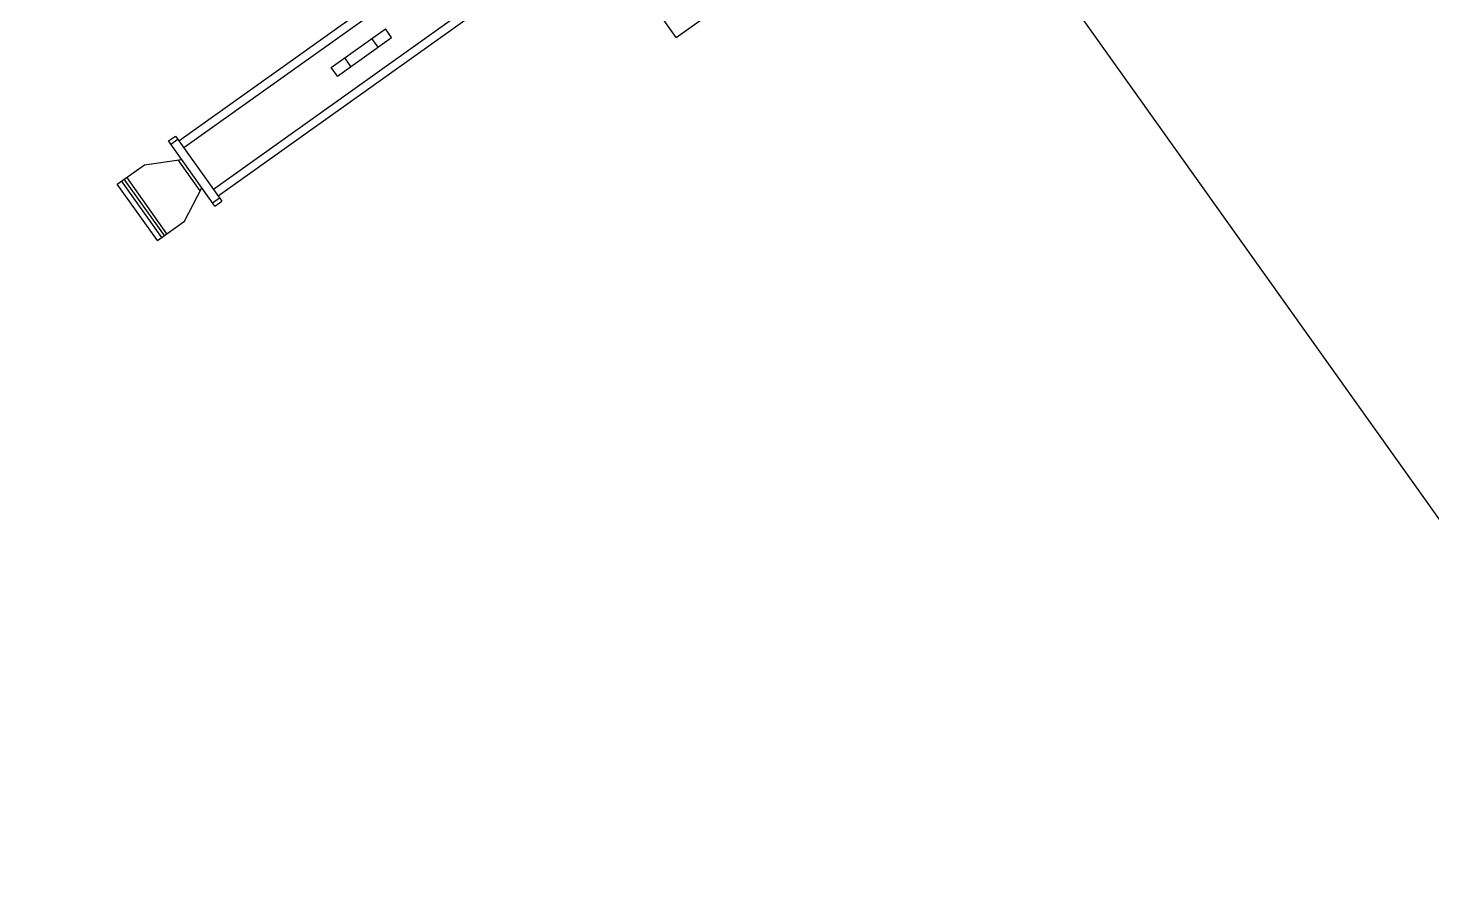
# Model space of a CAD drawing. Header units: feet. Extents: x 2321988 to 2329858, y 6722724 to 6730499.
# Drawn here: x 2326090.481 to 2326093.937, y 6726878.341 to 6726880.417 of the extents above; entities that cross this region are included whole.
import ezdxf

# ---------------------------------------------------------------- set-up
doc = ezdxf.new("R2010")
doc.units = ezdxf.units.FT
doc.header["$MEASUREMENT"] = 0
doc.layers.add('C-BESS-EQUIPMENT', color=255, linetype='Continuous')

# ---------------------------------------------------------------- blocks, each defined once
blk = doc.blocks.new('Midpoint Site Plan$0$A$Cc1a3344c')
at = {"linetype": 'Continuous'}
for p, q in [((3468.4, -2695), (3468.4, -2553)), ((3468.4, -2695), (3276.3, -2695)), ((3315.1, -2695), (3315.1, -3044)), ((3321.5, -2695), (3321.5, -3044)), ((3359.6, -2695), (3359.6, -3044)), ((3365.9, -2695), (3365.9, -3044)), ((3344.5, -2869), (3336.6, -2869)), ((3336.6, -2919), (3336.6, -2869)), ((3344.5, -2919), (3344.5, -2869)), ((3344.5, -2881.5), (3336.6, -2881.5)), ((3344.5, -2906.5), (3336.6, -2906.5)), ((3344.5, -2919), (3336.6, -2919)), ((3310.5, -3044), (3370.5, -3044)), ((3310.5, -3050.4), (3310.5, -3044)), ((3313.5, -3050.4), (3313.5, -3044)), ((3367.5, -3050.4), (3367.5, -3044)), ((3370.5, -3050.4), (3370.5, -3044)), ((3370.5, -3050.4), (3310.5, -3050.4)), ((3314.5, -3075.4), (3327.5, -3050.4)), ((3354.8, -3052.8), (3326.3, -3052.8)), ((3366.5, -3075.4), (3353.5, -3050.4)), ((3314.5, -3100.4), (3314.5, -3075.4)), ((3366.5, -3100.4), (3366.5, -3075.4)), ((3366.5, -3091.7), (3314.5, -3091.7)), ((3366.5, -3094), (3314.5, -3094)), ((3366.5, -3096.4), (3314.5, -3096.4)), ((3366.5, -3100.4), (3314.5, -3100.4))]:
    blk.add_line(p, q, dxfattribs=at)

msp = doc.modelspace()

# ---------------------------------------------------------------- linework, layer by layer
at = {"layer": 'C-BESS-EQUIPMENT'}
msp.add_lwpolyline([(2326094.5737, 6726878.3406), (2326077.7461, 6726901.9591), (2326090.777, 6726911.2433), (2326107.6046, 6726887.6248)], close=True, dxfattribs=at)

# ---------------------------------------------------------------- block references
at = {"layer": 'C-BESS-EQUIPMENT', "xscale": 0.003280839895013123, "yscale": 0.003280839895013123, "zscale": 0.003280839895013123, "rotation": 305.4689808292026}
msp.add_blockref('Midpoint Site Plan$0$A$Cc1a3344c', (2326092.6753, 6726894.792), dxfattribs=at)

doc.saveas('drawing.dxf')
